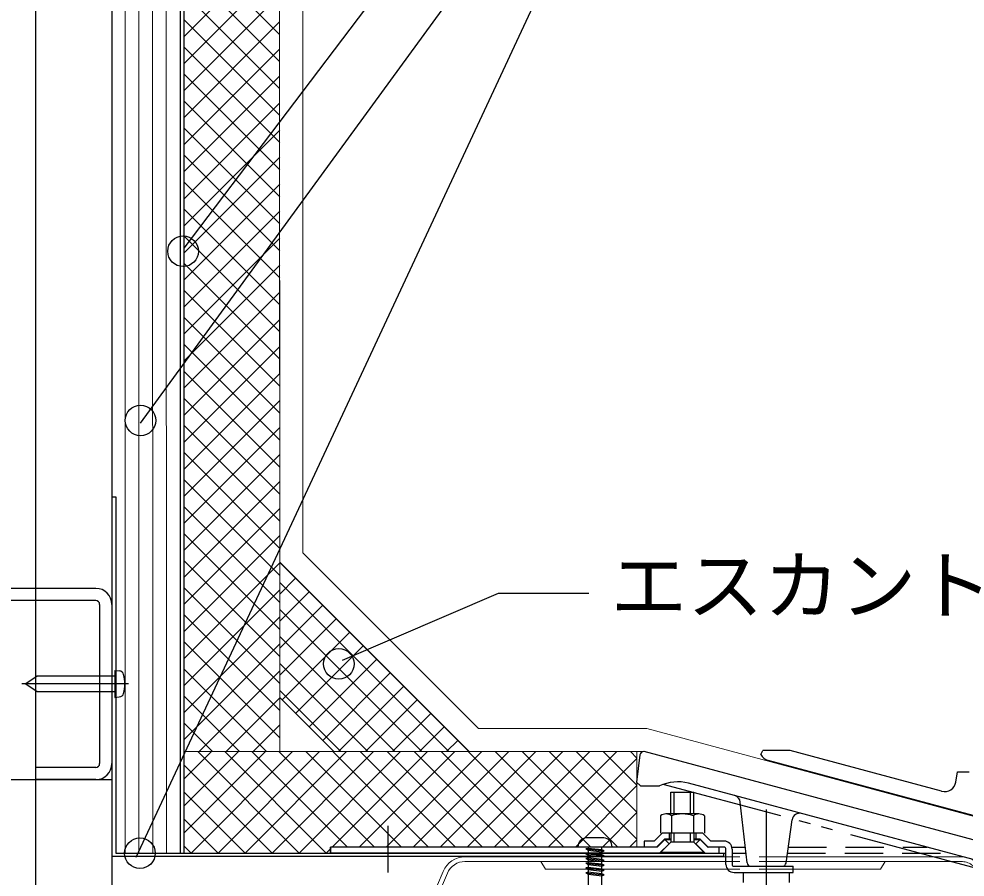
# Model space of a CAD drawing. Units: millimetres, scale not verified. Extents: x -3038 to 3038, y -2115 to 2115.
# Drawn here: x -2375.3 to -2127.8, y 1403.8 to 1628.2 of the extents above; entities that cross this region are included whole.
import ezdxf
from ezdxf.enums import TextEntityAlignment as Align

# ---------------------------------------------------------------- set-up
doc = ezdxf.new("R2010")
doc.units = ezdxf.units.MM
doc.header["$LTSCALE"] = 5
for name, pattern in [('CHAIN1', [8, 5, -1, 1, -1]), ('DASHED2', [3, 2, -1]), ('DOUBLE_CHAIN2', [12.8, 9, -1, 0.6, -0.6, 0.6, -1]), ('LONG_DASHED1', [7, 6, -1])]:
    doc.linetypes.add(name, pattern=pattern)
for name, color, linetype in [('0-2_母屋', 7, 'Continuous'), ('0-4_板金', 7, 'Continuous'), ('0-B_ビス', 7, 'Continuous'), ('0-D_ドレン', 7, 'Continuous'), ('0-E_テキスト___1', 7, 'Continuous'), ('1-3__0-E_テキスト', 4, 'Continuous')]:
    doc.layers.add(name, color=color, linetype=linetype)
for name, color, linetype, lineweight in [('0-3_デッキ', 3, 'Continuous', 18), ('0-5_耐火野地板', 6, 'Continuous', 18), ('0-8_防水層', 4, 'Continuous', 18), ('0-9_断熱層', 5, 'Continuous', 18), ('0-A_キャント', 222, 'Continuous', 18)]:
    doc.layers.add(name, color=color, linetype=linetype, lineweight=lineweight)
doc.styles.add('ＭＳ ゴシック', font='')
doc.styles.get('ＭＳ ゴシック').set_extended_font_data('MS Gothic')

msp = doc.modelspace()

# ---------------------------------------------------------------- linework, layer by layer
at = {"layer": '0-2_母屋'}
for p, q in [((-2351.002, 1779.961), (-2351.002, 917.117)), ((-2371.002, 1729.961), (-2371.002, 917.117)), ((-2355.202, 1479.272), (-2446.802, 1479.272)), ((-2355.202, 1476.072), (-2446.802, 1476.072)), ((-2354.202, 1475.072), (-2354.202, 1433.472)), ((-2351.002, 1475.072), (-2351.002, 1433.472)), ((-2355.202, 1432.472), (-2371.002, 1432.472)), ((-2371.002, 1432.472), (-2371.002, 1429.272)), ((-2451.002, 1429.272), (-2351.002, 1429.272)), ((-2355.202, 1429.272), (-2371.002, 1429.272))]:
    msp.add_line(p, q, dxfattribs=at)
for centre, radius, start, end in [((-2355.202, 1475.072), 4.2, 0, 89.99998), ((-2355.202, 1475.072), 1, 0, 90), ((-2355.202, 1433.472), 4.2, 270, 0), ((-2355.202, 1433.472), 1, 270, 0)]:
    msp.add_arc(centre, radius, start, end, dxfattribs=at)
at = {"layer": '0-3_デッキ'}
for p, q in [((-2258.646, 1409.058), (-2189.848, 1409.058)), ((-2258.646, 1407.858), (-2189.848, 1407.858)), ((-2237.617, 1405.858), (-2238.771, 1407.858)), ((-2189.848, 1405.858), (-2237.617, 1405.858)), ((-2272.981, 1384.68), (-2264.365, 1405.253)), ((-2263.258, 1404.789), (-2271.874, 1384.217))]:
    msp.add_line(p, q, dxfattribs=at)
at = {"layer": '0-3_デッキ', "linetype": 'LONG_DASHED1'}
for p, q in [((-2151.735, 1409.058), (-2189.848, 1409.058)), ((-2151.735, 1409.058), (-2128.897, 1409.058)), ((-2151.735, 1407.858), (-2189.848, 1407.858)), ((-2151.735, 1405.858), (-2189.848, 1405.858)), ((-2151.735, 1407.858), (-2128.897, 1407.858)), ((-2149.926, 1405.858), (-2151.735, 1405.858)), ((-2149.926, 1405.858), (-2148.771, 1407.858))]:
    msp.add_line(p, q, dxfattribs=at)
at = {"layer": '0-3_デッキ'}
for radius in [6.2, 5]:
    msp.add_arc((-2258.646, 1402.858), radius, 90, 157.27505, dxfattribs=at)
at = {"layer": '0-3_デッキ', "linetype": 'LONG_DASHED1'}
for radius in [6.2, 5]:
    msp.add_arc((-2128.897, 1402.858), radius, 22.72491, 90, dxfattribs=at)
at = {"layer": '0-4_板金'}
for p, q in [((-2333.15, 1779.949), (-2333.15, 1410.072)), ((-2332.202, 1780.76), (-2332.202, 1410.072)), ((-2351.002, 1503.211), (-2350.002, 1503.211)), ((-2351.002, 1503.211), (-2351.002, 1409.272)), ((-2350.002, 1503.211), (-2350.002, 1410.072)), ((-2351.002, 1409.272), (-2191.001, 1409.272)), ((-2350.002, 1410.072), (-2191.001, 1410.072)), ((-2191.001, 1410.072), (-2191.001, 1409.272))]:
    msp.add_line(p, q, dxfattribs=at)
at = {"layer": '0-5_耐火野地板'}
for p, q in [((-2347.596, 1779.859), (-2347.519, 1410.072)), ((-2343.995, 1779.859), (-2343.92, 1410.072)), ((-2340.396, 1779.859), (-2340.319, 1410.072)), ((-2336.796, 1779.859), (-2336.721, 1410.072)), ((-2351.002, 1729.961), (-2351.002, 1503.211)), ((-2351.002, 1503.211), (-2350.002, 1503.211)), ((-2350.002, 1503.211), (-2350.002, 1410.072)), ((-2350.002, 1410.072), (-2333.073, 1410.072))]:
    msp.add_line(p, q, dxfattribs=at)
msp.add_lwpolyline([(-2351.002, 1612.495), (-2351.002, 1779.961), (-2333.15, 1779.949), (-2333.073, 1410.072)], dxfattribs=at)
at = {"layer": '0-8_防水層'}
for p, q in [((-2307.148, 1772.636), (-2307.088, 1486.1)), ((-2307.088, 1486.1), (-2257.589, 1436.601)), ((-2211.101, 1442.601), (-2255.104, 1442.601))]:
    msp.add_line(p, q, dxfattribs=at)
for points in [[(-2301.149, 1775.122), (-2301.089, 1488.585), (-2255.104, 1442.601)], [(-2115.299, 1410.718), (-2113.746, 1416.514), (-2211.101, 1442.601)], [(-2115.299, 1410.719), (-2211.891, 1436.601), (-2257.589, 1436.601)]]:
    msp.add_lwpolyline(points, dxfattribs=at)
at = {"layer": '0-9_断熱層'}
for p, q in [((-2332.202, 1780.772), (-2332.124, 1410.073)), ((-2307.148, 1772.636), (-2307.078, 1436.601)), ((-2332.202, 1649.197), (-2307.117, 1624.113)), ((-2332.202, 1623.51), (-2307.122, 1648.589)), ((-2332.202, 1642.126), (-2307.116, 1617.04)), ((-2332.202, 1616.438), (-2307.121, 1641.519)), ((-2332.202, 1635.055), (-2307.114, 1609.968)), ((-2332.202, 1609.367), (-2307.119, 1634.45)), ((-2332.202, 1627.984), (-2307.113, 1602.895)), ((-2332.202, 1602.296), (-2307.118, 1627.38)), ((-2332.202, 1620.913), (-2307.111, 1595.822)), ((-2332.202, 1595.225), (-2307.117, 1620.31)), ((-2332.202, 1613.842), (-2307.11, 1588.75)), ((-2332.202, 1588.154), (-2307.115, 1613.241)), ((-2332.202, 1606.771), (-2307.108, 1581.677)), ((-2332.202, 1581.083), (-2307.114, 1606.171)), ((-2332.202, 1599.699), (-2307.107, 1574.605)), ((-2332.202, 1574.012), (-2307.112, 1599.102)), ((-2332.202, 1592.628), (-2307.105, 1567.532)), ((-2332.202, 1566.941), (-2307.111, 1592.032)), ((-2332.202, 1585.557), (-2307.104, 1560.46)), ((-2332.202, 1559.87), (-2307.109, 1584.963)), ((-2332.202, 1578.487), (-2307.103, 1553.387)), ((-2332.202, 1552.799), (-2307.108, 1577.893)), ((-2332.202, 1571.415), (-2307.101, 1546.315)), ((-2332.202, 1545.728), (-2307.106, 1570.823)), ((-2332.202, 1564.344), (-2307.1, 1539.242)), ((-2332.202, 1538.657), (-2307.105, 1563.754)), ((-2332.202, 1557.273), (-2307.098, 1532.17)), ((-2332.202, 1531.586), (-2307.103, 1556.684)), ((-2332.202, 1550.202), (-2307.097, 1525.097)), ((-2332.202, 1524.514), (-2307.102, 1549.614)), ((-2332.202, 1543.131), (-2307.095, 1518.024)), ((-2332.202, 1517.443), (-2307.1, 1542.545)), ((-2332.202, 1536.06), (-2307.094, 1510.952)), ((-2332.202, 1510.372), (-2307.099, 1535.475)), ((-2332.202, 1528.989), (-2307.092, 1503.879)), ((-2332.202, 1503.301), (-2307.097, 1528.406)), ((-2332.202, 1521.918), (-2307.091, 1496.807)), ((-2332.202, 1496.23), (-2307.096, 1521.336)), ((-2332.202, 1514.847), (-2307.089, 1489.734)), ((-2332.202, 1489.159), (-2307.094, 1514.266)), ((-2332.202, 1507.776), (-2307.088, 1482.662)), ((-2332.202, 1482.088), (-2307.093, 1507.197)), ((-2332.202, 1500.705), (-2307.086, 1475.589)), ((-2332.202, 1475.017), (-2307.091, 1500.127)), ((-2332.202, 1493.634), (-2307.085, 1468.517)), ((-2332.202, 1467.946), (-2307.09, 1493.058)), ((-2332.202, 1486.563), (-2307.083, 1461.444)), ((-2332.202, 1460.875), (-2307.088, 1485.988)), ((-2332.202, 1479.491), (-2307.082, 1454.372)), ((-2332.202, 1453.804), (-2307.087, 1478.919)), ((-2332.202, 1472.42), (-2307.08, 1447.299)), ((-2332.202, 1446.733), (-2307.086, 1471.849)), ((-2332.202, 1465.349), (-2307.079, 1440.226)), ((-2332.079, 1439.785), (-2307.084, 1464.779)), ((-2332.202, 1458.278), (-2310.524, 1436.601)), ((-2328.192, 1436.601), (-2307.083, 1457.71)), ((-2332.202, 1451.207), (-2317.595, 1436.601)), ((-2321.121, 1436.601), (-2307.081, 1450.64)), ((-2332.202, 1444.136), (-2324.666, 1436.601)), ((-2314.05, 1436.601), (-2307.08, 1443.57)), ((-2332.078, 1436.571), (-2332.048, 1436.601)), ((-2308.201, 1436.601), (-2332.078, 1436.601)), ((-2213.669, 1436.601), (-2332.078, 1436.601)), ((-2332.077, 1429.501), (-2324.977, 1436.601)), ((-2332.075, 1422.431), (-2317.907, 1436.601)), ((-2332.074, 1415.362), (-2310.836, 1436.601)), ((-2330.292, 1410.073), (-2303.765, 1436.601)), ((-2330.292, 1410.073), (-2303.765, 1436.601)), ((-2328.525, 1436.601), (-2301.996, 1410.072)), ((-2323.222, 1410.072), (-2296.694, 1436.601)), ((-2321.453, 1436.601), (-2294.925, 1410.072)), ((-2321.453, 1436.601), (-2294.925, 1410.072)), ((-2316.152, 1410.072), (-2289.623, 1436.601)), ((-2314.382, 1436.601), (-2289.382, 1411.601)), ((-2309.081, 1410.072), (-2282.552, 1436.601)), ((-2307.311, 1436.601), (-2282.311, 1411.601)), ((-2302.009, 1410.072), (-2275.481, 1436.601)), ((-2300.24, 1436.601), (-2275.24, 1411.601)), ((-2293.41, 1411.601), (-2268.41, 1436.601)), ((-2293.169, 1436.601), (-2268.169, 1411.601)), ((-2286.339, 1411.601), (-2261.339, 1436.601)), ((-2286.098, 1436.601), (-2261.098, 1411.601)), ((-2279.268, 1411.601), (-2254.268, 1436.601)), ((-2279.027, 1436.601), (-2254.027, 1411.601)), ((-2272.197, 1411.601), (-2247.197, 1436.601)), ((-2271.956, 1436.601), (-2246.956, 1411.601)), ((-2265.126, 1411.601), (-2240.126, 1436.601)), ((-2264.884, 1436.601), (-2239.884, 1411.601)), ((-2258.055, 1411.601), (-2233.055, 1436.601)), ((-2257.813, 1436.601), (-2232.813, 1411.601)), ((-2250.984, 1411.601), (-2225.984, 1436.601)), ((-2250.742, 1436.601), (-2225.742, 1411.601)), ((-2243.913, 1411.601), (-2218.913, 1436.601)), ((-2243.671, 1436.601), (-2218.671, 1411.601)), ((-2236.6, 1436.601), (-2213.669, 1413.67)), ((-2229.529, 1436.601), (-2213.669, 1420.74)), ((-2222.458, 1436.601), (-2213.669, 1427.811)), ((-2215.387, 1436.601), (-2213.669, 1434.883)), ((-2213.721, 1411.601), (-2213.721, 1436.601)), ((-2332.077, 1433.082), (-2309.067, 1410.072)), ((-2236.841, 1411.601), (-2213.669, 1434.773)), ((-2332.076, 1426.01), (-2316.138, 1410.072)), ((-2229.77, 1411.601), (-2213.669, 1427.702)), ((-2222.699, 1411.601), (-2213.669, 1420.631)), ((-2332.074, 1418.937), (-2323.21, 1410.072)), ((-2215.628, 1411.601), (-2213.669, 1413.56)), ((-2332.073, 1411.865), (-2330.281, 1410.073)), ((-2294.938, 1410.072), (-2293.655, 1411.356)), ((-2293.707, 1411.601), (-2293.707, 1410.072)), ((-2213.721, 1411.601), (-2293.707, 1411.601)), ((-2293.707, 1410.072), (-2332.124, 1410.073))]:
    msp.add_line(p, q, dxfattribs=at)
at = {"layer": '0-A_キャント'}
for p, q in [((-2307.034, 1486.045), (-2257.537, 1436.548)), ((-2307.034, 1486.045), (-2257.537, 1436.548)), ((-2307.09, 1477.795), (-2302.937, 1481.948)), ((-2307.09, 1480.838), (-2262.844, 1436.592)), ((-2307.09, 1470.724), (-2299.401, 1478.412)), ((-2307.09, 1463.653), (-2295.866, 1474.877)), ((-2307.09, 1473.767), (-2269.915, 1436.592)), ((-2307.09, 1456.582), (-2292.33, 1471.341)), ((-2306.472, 1450.128), (-2288.795, 1467.806)), ((-2307.09, 1466.696), (-2276.986, 1436.592)), ((-2302.937, 1446.593), (-2285.259, 1464.27)), ((-2299.401, 1443.057), (-2281.724, 1460.735)), ((-2307.09, 1459.625), (-2284.057, 1436.592)), ((-2295.866, 1439.522), (-2278.188, 1457.199)), ((-2291.724, 1436.592), (-2274.652, 1453.664)), ((-2307.09, 1452.554), (-2291.128, 1436.592)), ((-2284.653, 1436.592), (-2271.117, 1450.128)), ((-2277.582, 1436.592), (-2267.581, 1446.593)), ((-2270.511, 1436.592), (-2264.046, 1443.057)), ((-2263.44, 1436.592), (-2260.51, 1439.522)), ((-2257.589, 1436.601), (-2292.945, 1436.601))]:
    msp.add_line(p, q, dxfattribs=at)
msp.add_lwpolyline([(-2307.078, 1486.09), (-2307.078, 1450.734), (-2292.945, 1436.601)], dxfattribs=at)
at = {"layer": '0-B_ビス'}
for p, q in [((-2350.185, 1457.779), (-2349.062, 1457.681)), ((-2350.185, 1457.779), (-2350.185, 1450.779)), ((-2370.519, 1456.279), (-2373.519, 1454.279)), ((-2350.185, 1456.279), (-2370.519, 1456.279)), ((-2346.678, 1454.279), (-2374.519, 1454.279)), ((-2373.519, 1454.279), (-2370.519, 1452.28)), ((-2370.519, 1452.28), (-2350.185, 1452.28)), ((-2350.185, 1450.779), (-2349.062, 1450.878)), ((-2227.051, 1411.162), (-2222.25, 1410.604)), ((-2227.051, 1409.914), (-2222.25, 1409.35)), ((-2227.051, 1408.66), (-2222.25, 1408.102)), ((-2227.051, 1407.412), (-2222.25, 1406.854)), ((-2227.051, 1406.164), (-2222.25, 1405.606)), ((-2227.051, 1404.91), (-2222.25, 1404.352))]:
    msp.add_line(p, q, dxfattribs=at)
for points in [[(-2222.315, 1414.018), (-2224.651, 1414.018), (-2226.987, 1414.018)], [(-2229.148, 1411.702), (-2226.45, 1411.666), (-2226.45, 1399.864), (-2224.651, 1398.364)], [(-2224.651, 1398.364), (-2222.85, 1399.864), (-2222.85, 1411.666), (-2220.151, 1411.702)]]:
    msp.add_lwpolyline(points, dxfattribs=at)
for points in [[(-2222.854, 1410.358), (-2222.25, 1410.604), (-2222.851, 1410.868), (-2226.432, 1411.276), (-2227.051, 1411.162), (-2226.435, 1410.778)], [(-2222.854, 1409.11), (-2222.25, 1409.35), (-2222.851, 1409.614), (-2226.432, 1410.022), (-2227.051, 1409.914), (-2226.435, 1409.53)], [(-2222.854, 1407.856), (-2222.25, 1408.102), (-2222.851, 1408.366), (-2226.432, 1408.774), (-2227.051, 1408.66), (-2226.435, 1408.276)], [(-2222.854, 1406.608), (-2222.25, 1406.854), (-2222.851, 1407.118), (-2226.432, 1407.526), (-2227.051, 1407.412), (-2226.435, 1407.028)], [(-2222.854, 1405.36), (-2222.25, 1405.606), (-2222.851, 1405.864), (-2226.432, 1406.272), (-2227.051, 1406.164), (-2226.435, 1405.774)], [(-2222.854, 1404.106), (-2222.25, 1404.352), (-2222.851, 1404.616), (-2226.432, 1405.024), (-2227.051, 1404.91), (-2226.435, 1404.526)]]:
    msp.add_lwpolyline(points, close=True, dxfattribs=at)
for centre, radius, start, end in [((-2349.175, 1456.386), 1.3, 15.6693, 85), ((-2356.685, 1454.279), 9.1, 344.33069, 15.6693), ((-2349.175, 1452.173), 1.3, 275, 344.33067), ((-2226.622, 1411.51), 2.534, 98.26733, 175.64603), ((-2222.432, 1411.739), 2.281, 359.06842, 87.04544)]:
    msp.add_arc(centre, radius, start, end, dxfattribs=at)
at = {"layer": '0-D_ドレン'}
for p, q in [((-2212.884, 1435.725), (-2213.774, 1428.601)), ((-2211.774, 1436.601), (-2211.891, 1436.601)), ((-2112.964, 1410.125), (-2211.774, 1436.601)), ((-2181.274, 1435.816), (-2180.774, 1436.85)), ((-2173.542, 1436.85), (-2180.774, 1436.85)), ((-2133.96, 1426.244), (-2173.542, 1436.85)), ((-2106.763, 1414.816), (-2179.373, 1434.271)), ((-2130.225, 1428.643), (-2129.774, 1431.316)), ((-2129.774, 1431.316), (-2126.774, 1431.316)), ((-2213.774, 1428.601), (-2212.774, 1427.6)), ((-2116.493, 1405.894), (-2200.16, 1428.312)), ((-2212.774, 1427.6), (-2207.774, 1427.6)), ((-2204.774, 1426.001), (-2198.774, 1426.001)), ((-2204.774, 1420.301), (-2204.774, 1426.001)), ((-2203.904, 1420.301), (-2203.904, 1426.001)), ((-2199.644, 1420.301), (-2199.644, 1426.001)), ((-2198.774, 1420.301), (-2198.774, 1426.001)), ((-2184.872, 1407.491), (-2186.624, 1423.367)), ((-2207.524, 1419.81), (-2207.524, 1415.301)), ((-2197.467, 1420.301), (-2206.081, 1420.301)), ((-2204.637, 1419.81), (-2204.637, 1415.301)), ((-2198.911, 1419.81), (-2198.911, 1415.301)), ((-2196.024, 1419.81), (-2196.024, 1415.301)), ((-2174.654, 1407.463), (-2173.086, 1418.732)), ((-2211.774, 1413.201), (-2211.774, 1411.6)), ((-2209.187, 1413.201), (-2211.774, 1413.201)), ((-2209.187, 1413.201), (-2207.087, 1415.301)), ((-2208.524, 1411.6), (-2206.424, 1413.701)), ((-2196.462, 1415.301), (-2207.087, 1415.301)), ((-2204.774, 1413.701), (-2206.424, 1413.701)), ((-2205.274, 1412.451), (-2206.405, 1413.582)), ((-2206.405, 1413.582), (-2204.774, 1413.582)), ((-2205.274, 1415.301), (-2205.274, 1413.701)), ((-2203.904, 1412.951), (-2203.904, 1415.301)), ((-2199.644, 1412.951), (-2199.644, 1415.301)), ((-2197.124, 1413.701), (-2198.774, 1413.701)), ((-2198.774, 1413.582), (-2197.143, 1413.582)), ((-2198.274, 1415.301), (-2198.274, 1413.701)), ((-2194.362, 1413.201), (-2196.462, 1415.301)), ((-2190.874, 1413.201), (-2194.362, 1413.201)), ((-2293.774, 1410), (-2293.774, 1411.6)), ((-2205.274, 1412.451), (-2207.724, 1410)), ((-2198.774, 1412.951), (-2204.774, 1412.951)), ((-2198.274, 1412.451), (-2195.824, 1410)), ((-2195.161, 1411.6), (-2195.024, 1411.6)), ((-2192.274, 1411.6), (-2192.274, 1410)), ((-2190.374, 1407.1), (-2190.374, 1411.101)), ((-2188.774, 1411.101), (-2188.774, 1407.1)), ((-2207.724, 1410), (-2293.774, 1410)), ((-2207.424, 1410), (-2196.124, 1410)), ((-2196.124, 1410), (-2196.124, 1410.3)), ((-2195.824, 1410), (-2190.374, 1410)), ((-2188.274, 1406.601), (-2172.774, 1406.601)), ((-2172.774, 1405), (-2172.774, 1406.601)), ((-2188.274, 1405), (-2172.774, 1405)), ((-2185.774, 1402.4), (-2185.774, 1405)), ((-2173.774, 1402.4), (-2173.774, 1405))]:
    msp.add_line(p, q, dxfattribs=at)
at = {"layer": '0-D_ドレン', "linetype": 'DOUBLE_CHAIN2'}
msp.add_line((-2114.218, 1403.213), (-2206.787, 1428.017), dxfattribs=at)
at = {"layer": '0-D_ドレン', "linetype": 'CHAIN1'}
for p, q in [((-2179.774, 1396.483), (-2179.774, 1424.963)), ((-2278.774, 1405), (-2278.774, 1417.222))]:
    msp.add_line(p, q, dxfattribs=at)
at = {"layer": '0-D_ドレン', "linetype": 'DASHED2'}
for p, q in [((-2188.834, 1411.6), (-2185.326, 1411.6)), ((-2174.078, 1411.6), (-2137.791, 1411.6)), ((-2188.774, 1410), (-2185.149, 1410)), ((-2174.301, 1410), (-2131.82, 1410))]:
    msp.add_line(p, q, dxfattribs=at)
at = {"layer": '0-D_ドレン'}
for points in [[(-2206.405, 1413.582), (-2208.387, 1411.6), (-2293.774, 1411.6)], [(-2204.774, 1415.301), (-2204.774, 1412.951), (-2207.424, 1410.3)], [(-2198.774, 1415.301), (-2198.774, 1412.951), (-2196.124, 1410.3)], [(-2198.274, 1412.451), (-2197.143, 1413.582), (-2195.161, 1411.6)], [(-2190.874, 1411.6), (-2195.024, 1411.6), (-2197.124, 1413.701)], [(-2207.424, 1410), (-2207.424, 1410.3), (-2196.124, 1410.3)]]:
    msp.add_lwpolyline(points, dxfattribs=at)
for centre, radius, start, end in [((-2211.891, 1435.6), 1, 90, 172.87471), ((-2178.597, 1437.169), 3, 206.81094, 255.00013), ((-2203.007, 1417.687), 11, 75, 115.67965), ((-2133.183, 1429.142), 3, 255.00025, 350.41975), ((-2188.612, 1423.147), 2, 6.29755, 75.00011), ((-2206.081, 1417.933), 2.368, 52.44278, 127.55722), ((-2201.774, 1411.703), 8.598, 70.548, 109.45199), ((-2197.467, 1417.933), 2.368, 52.44278, 127.55722), ((-2171.105, 1418.456), 2, 75.00011, 172.07785), ((-2190.874, 1411.101), 2.1, 0, 90), ((-2190.874, 1411.101), 0.5, 0, 90), ((-2188.274, 1407.1), 2.1, 180, 270), ((-2188.274, 1407.1), 0.5, 180, 270), ((-2183.878, 1407.6), 1, 186.29656, 270), ((-2175.645, 1407.6), 1, 270, 352.07887)]:
    msp.add_arc(centre, radius, start, end, dxfattribs=at)
at = {"layer": '1-3__0-E_テキスト'}
for p, q in [((-2228.024, 1705.584), (-2332.17, 1568.248)), ((-2229.168, 1679.261), (-2343.615, 1522.469)), ((-2249.953, 1477.966), (-2290.76, 1460.414)), ((-2226.259, 1477.966), (-2249.953, 1477.966))]:
    msp.add_line(p, q, dxfattribs=at)
msp.add_lwpolyline([(-2218.917, 1636.734), (-2238.443, 1636.734), (-2344.751, 1408.931)], dxfattribs=at)
for centre in [(-2332.376, 1567.424), (-2343.515, 1523.184), (-2291.637, 1459.537), (-2343.666, 1410.016)]:
    msp.add_circle(centre, 4, dxfattribs=at)

# ---------------------------------------------------------------- texts
at = {"layer": '0-E_テキスト___1', "style": 'ＭＳ ゴシック'}
msp.add_text('エスカント', height=14.66, dxfattribs=at).set_placement((-2220.555, 1468.312), align=Align.BOTTOM_LEFT)

doc.saveas('drawing.dxf')
